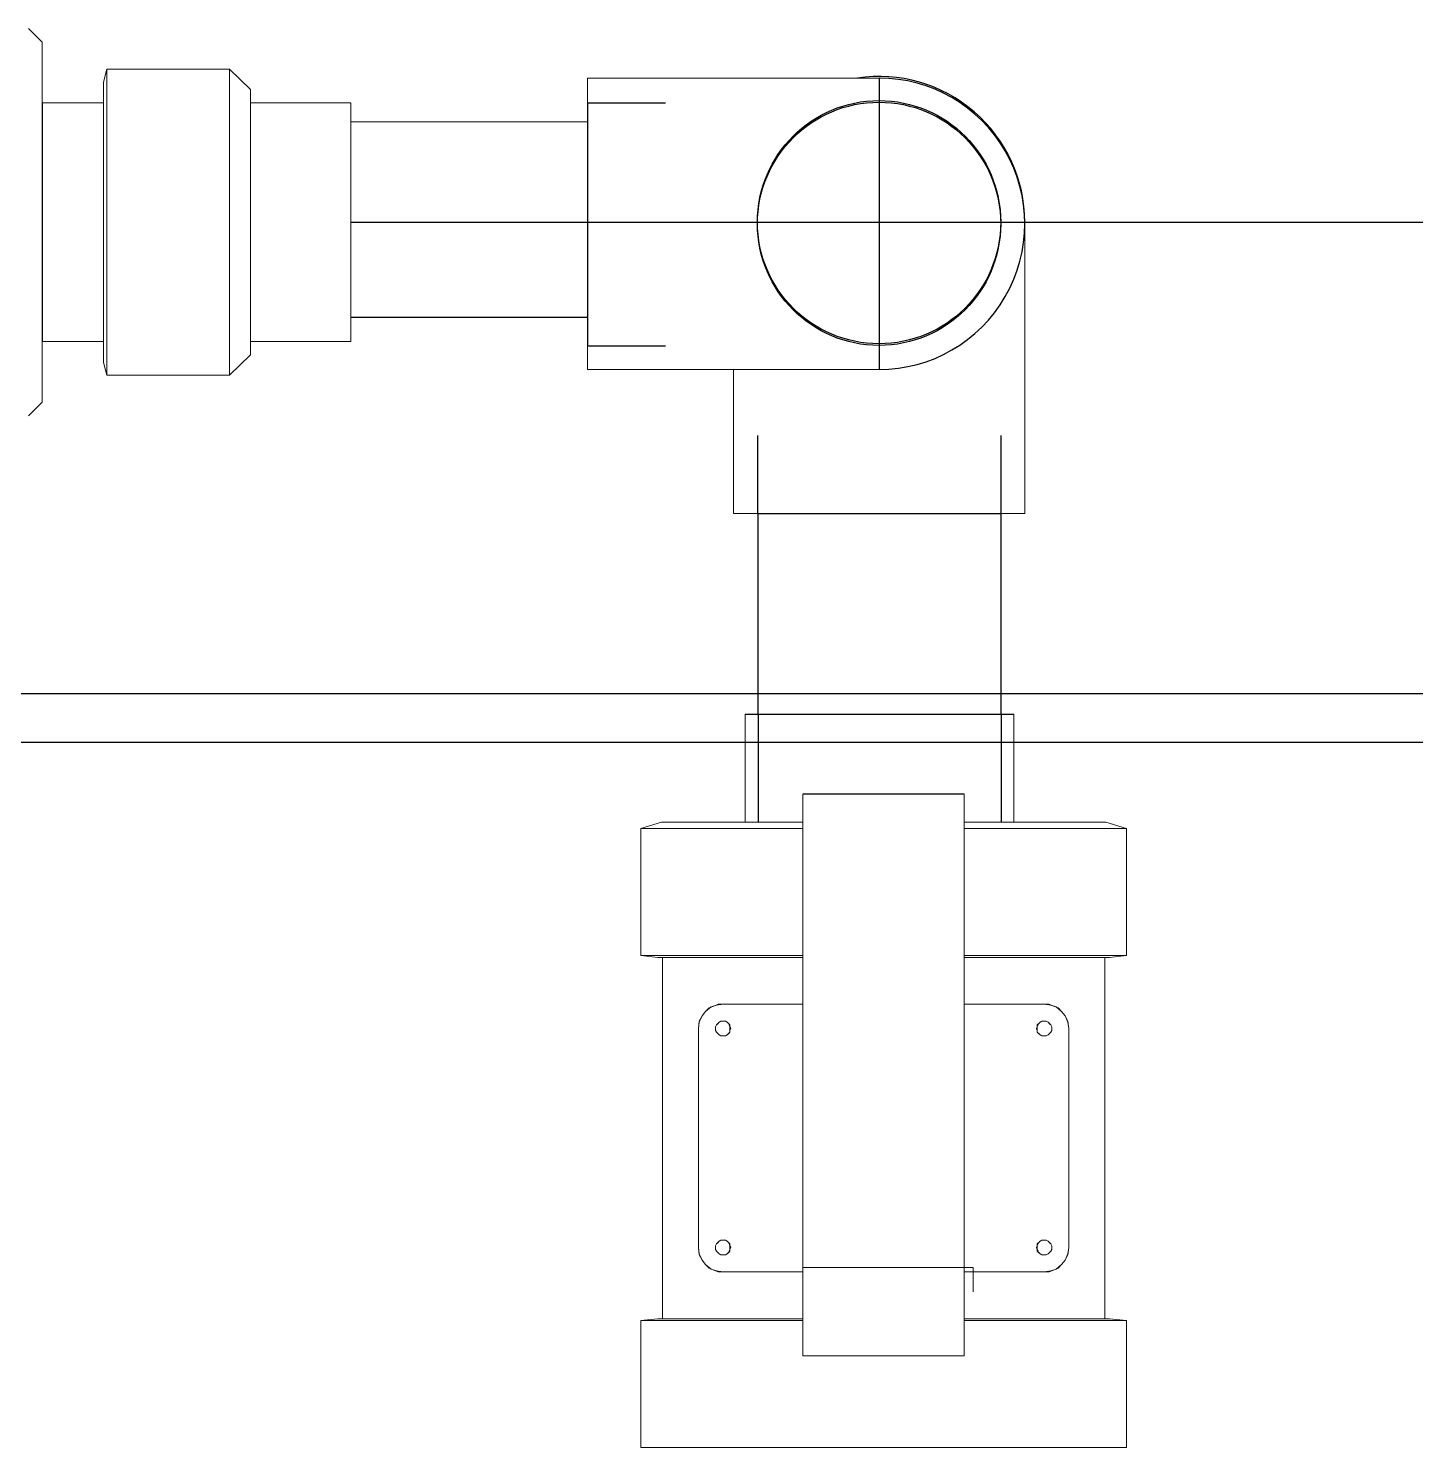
# Model space of a CAD drawing. Header units: inches. Extents: x 13 to 12015, y 11 to 4983.
# Drawn here: x 792.1 to 1077.5, y 358.9 to 650.9 of the extents above; entities that cross this region are included whole.
import ezdxf

# ---------------------------------------------------------------- set-up
doc = ezdxf.new("R2010")
doc.units = ezdxf.units.IN
doc.header["$MEASUREMENT"] = 0
doc.layers.add('PDF _Геометрия', color=7, linetype='Continuous')

msp = doc.modelspace()

# ---------------------------------------------------------------- linework, layer by layer
for p, q in [((967.14653, 640.63174), (967.14654, 580.674)), ((794.98087, 635.52654), (794.98087, 586.44524)), ((907.18874, 635.5681), (923.23952, 635.5681)), ((907.18874, 635.5681), (907.18874, 585.52555)), ((858.48167, 610.98593), (1657.21842, 610.98593)), ((937.16766, 610.98592), (997.12541, 610.98593)), ((907.18874, 591.36724), (858.48167, 591.36724)), ((907.18874, 585.54691), (923.23953, 585.54691)), ((942.2313, 551.02813), (942.2313, 567.07891)), ((992.2525, 551.02813), (992.2525, 567.07892)), ((942.2313, 551.02813), (992.27385, 551.02813)), ((942.2525, 509.7951), (942.2525, 551.02812)), ((992.25244, 509.79506), (992.25244, 551.02809)), ((257.21842, 513.99181), (1841.28854, 513.99181)), ((939.62403, 509.7951), (994.88084, 509.79506)), ((939.62403, 509.7951), (942.25244, 509.7951)), ((942.25244, 509.7951), (942.25244, 487.54404)), ((992.25244, 509.7951), (992.25244, 487.54404)), ((257.21842, 503.99181), (1841.28854, 503.99181)), ((984.68238, 493.2922), (951.49128, 493.2922))]:
    msp.add_line(p, q)
for centre in [(967.14654, 610.98593), (967.14654, 610.65287)]:
    msp.add_circle(centre, 25.02127)
for centre, start, end in [((967.14654, 610.98593), 0.0000062, 98.5485506), ((967.14654, 610.65287), 270.0000062, 90.0000062), ((967.14654, 610.98593), 180, 180.0000062)]:
    msp.add_arc(centre, 29.97887, start, end)
at = {"layer": 'PDF _Геометрия', "lineweight": 9}
for points in [[(794.98087, 648.00854), (792.13298, 650.85643)], [(837.82312, 638.29945), (833.52504, 642.45889), (808.29111, 642.45889), (807.59788, 639.82458)], [(808.29105, 642.45893), (808.29105, 642.04299), (808.29105, 641.07245), (808.29105, 639.27003), (808.29105, 636.91302), (808.29105, 634.00141), (808.29105, 630.53521), (808.29105, 626.65307), (808.29105, 622.49363), (808.29105, 617.91825), (808.29105, 613.34287), (808.29105, 608.62884), (808.29105, 603.91481), (808.29105, 599.47808), (808.29105, 595.31864), (808.29105, 591.4365), (808.29105, 587.9703), (808.29105, 585.05869), (808.29105, 584.08816)], [(833.52493, 642.45893), (833.52493, 642.04299), (833.52493, 641.07245), (833.52493, 639.27003), (833.52493, 636.91302), (833.52493, 634.00141), (833.52493, 630.53521), (833.52493, 626.65307), (833.52493, 622.49363), (833.52493, 617.91825), (833.52493, 613.34287), (833.52493, 608.62884), (833.52493, 603.91481), (833.52493, 599.47808), (833.52493, 595.31864), (833.52493, 591.4365), (833.52493, 587.9703), (833.52493, 585.05869), (833.52493, 584.08816)], [(807.59784, 636.08118), (807.59784, 638.1609), (807.59784, 639.40873), (807.59784, 639.82467), (807.59784, 639.40873), (807.59784, 638.1609), (807.59784, 636.08118), (807.59784, 633.16957), (807.59784, 629.56472), (807.59784, 625.40529), (807.59784, 620.8299), (807.59784, 615.97723), (807.59784, 610.9859), (807.59784, 605.99458), (807.59784, 601.1419), (807.59784, 596.56652), (807.59784, 592.40708), (807.59784, 588.80224), (807.59784, 585.89063), (807.59784, 584.0882), (807.59784, 585.89063)], [(939.18035, 640.63174), (907.18872, 640.63174)], [(907.18874, 610.54683), (907.18873, 618.38584), (907.18873, 625.58925), (907.18873, 631.9452), (907.18873, 636.60623), (907.18873, 639.57234), (907.18873, 640.63167), (907.18873, 639.57234), (907.18873, 636.60623), (907.18873, 635.54691)], [(967.14653, 640.63174), (939.18034, 640.63174)], [(807.59784, 585.8906), (807.59784, 583.81089), (807.59784, 582.56305), (807.59784, 582.14711), (807.59784, 582.56305), (807.59784, 583.81089), (807.59784, 585.8906), (807.59784, 588.80221), (807.59784, 592.40706), (807.59784, 596.5665), (807.59784, 601.14188), (807.59784, 605.99455), (807.59784, 610.98588), (807.59784, 615.9772), (807.59784, 620.82988), (807.59784, 625.40526), (807.59784, 629.5647), (807.59784, 633.16955), (807.59784, 636.08115), (807.59784, 637.88358), (807.59784, 636.08115)], [(808.29105, 579.51285), (808.29105, 579.92879), (808.29105, 580.89933), (808.29105, 582.70175), (808.29105, 585.05877), (808.29105, 587.97037), (808.29105, 591.43657), (808.29105, 595.31871), (808.29105, 599.47815), (808.29105, 604.05353), (808.29105, 608.62891), (808.29105, 613.34294), (808.29105, 618.05697), (808.29105, 622.49371), (808.29105, 626.65314), (808.29105, 630.53528), (808.29105, 634.00148), (808.29105, 636.91309), (808.29105, 637.88362)], [(833.52493, 579.51285), (833.52493, 579.92879), (833.52493, 580.89933), (833.52493, 582.70175), (833.52493, 585.05877), (833.52493, 587.97037), (833.52493, 591.43657), (833.52493, 595.31871), (833.52493, 599.47815), (833.52493, 604.05353), (833.52493, 608.62891), (833.52493, 613.34294), (833.52493, 618.05697), (833.52493, 622.49371), (833.52493, 626.65314), (833.52493, 630.53528), (833.52493, 634.00148), (833.52493, 636.91309), (833.52493, 637.88362)], [(837.82312, 636.63575), (837.82312, 637.88358), (837.82312, 638.29952), (837.82312, 637.88358), (837.82312, 636.63575), (837.82312, 634.55603), (837.82312, 631.92172), (837.82312, 628.45552), (837.82312, 624.57338), (837.82312, 620.27529), (837.82312, 615.69991), (837.82312, 610.98588), (837.82312, 606.27185), (837.82312, 601.69647), (837.82312, 597.39838), (837.82312, 593.51624), (837.82312, 590.05004), (837.82312, 587.41573), (837.82312, 585.33601), (837.82312, 584.08818)], [(837.82312, 585.33604), (837.82312, 584.0882), (837.82312, 583.67226), (837.82312, 584.0882), (837.82312, 585.33604), (837.82312, 587.41575), (837.82312, 590.05007), (837.82312, 593.51626), (837.82312, 597.39841), (837.82312, 601.69649), (837.82312, 606.27187), (837.82312, 610.9859), (837.82312, 615.69993), (837.82312, 620.27531), (837.82312, 624.5734), (837.82312, 628.45554), (837.82312, 631.92174), (837.82312, 634.55605), (837.82312, 636.63577), (837.82312, 637.8836)], [(837.82312, 637.88358), (837.82312, 636.63575)], [(807.59784, 635.52654), (794.98087, 635.52654)], [(798.72445, 635.52666), (807.59791, 635.52666)], [(837.82312, 635.52666), (858.48166, 635.52666)], [(837.82312, 632.89231), (837.82312, 634.69474)], [(858.48167, 631.64447), (858.48167, 632.33771), (858.48167, 634.69472), (858.48167, 635.52661), (858.48167, 634.69472), (858.48167, 632.33771), (858.48167, 628.31692), (858.48167, 623.32559), (858.48167, 617.36373), (858.48167, 610.98593), (858.48167, 604.60812), (858.48167, 598.78491), (858.48167, 593.65494), (858.48167, 589.77279), (858.48167, 587.27713), (858.48167, 586.44524), (837.82313, 586.44524)], [(858.48167, 590.32732), (858.48167, 589.63407), (858.48167, 587.27706), (858.48167, 586.44517), (858.48167, 587.27706), (858.48167, 589.63407), (858.48167, 593.65486), (858.48167, 598.64619), (858.48167, 604.60805), (858.48167, 610.98585), (858.48167, 617.36366), (858.48167, 623.18687), (858.48167, 628.31684), (858.48167, 632.19899), (858.48167, 634.69465), (858.48167, 635.52654), (837.82313, 635.52654)], [(907.18874, 631.64446), (858.48167, 631.64446), (858.48167, 630.95122), (858.48167, 628.8715), (858.48167, 625.54395), (858.48167, 621.24587), (858.48167, 616.39319), (858.48167, 610.98592), (858.48167, 605.7173), (858.48167, 600.72598), (858.48167, 596.42789), (858.48167, 593.10034), (858.48167, 591.02062), (858.48167, 590.32738)], [(997.12541, 583.01975), (997.12541, 610.98593)], [(858.48167, 590.32737), (858.48167, 589.77278), (858.48167, 587.27712), (858.48167, 586.44523)], [(837.82312, 589.07947), (837.82312, 587.27704)], [(807.59784, 586.44524), (794.98087, 586.44524)], [(798.72445, 586.44512), (807.59791, 586.44512)], [(837.82312, 586.44512), (858.48166, 586.44512)], [(837.82312, 584.0882), (837.82312, 585.33604)], [(837.82312, 583.67233), (833.52504, 579.51289), (808.29111, 579.51289), (807.59788, 582.1472)], [(997.12542, 551.02813), (997.12541, 583.01975)], [(907.18874, 580.67399), (939.18036, 580.674)], [(937.16767, 580.67399), (937.16767, 551.02811)], [(939.18035, 580.674), (967.14654, 580.674)], [(794.98087, 573.96319), (792.13298, 571.1153)], [(967.25258, 551.02813), (959.41357, 551.02813), (952.21016, 551.02812), (945.85421, 551.02812), (941.19318, 551.02812), (938.22707, 551.02812), (937.16774, 551.02812), (938.22707, 551.02812), (941.19318, 551.02812), (942.2525, 551.02812)], [(939.62403, 509.7951), (939.62403, 487.54404)], [(994.88084, 487.544), (994.88084, 509.79506)], [(951.49128, 422.64508), (951.49128, 433.95603), (951.49128, 445.45241), (951.49128, 457.31965), (951.49128, 469.18688), (951.49128, 481.23953), (951.49128, 493.2922)], [(951.49128, 492.17964), (951.49128, 480.68326), (951.49128, 469.18688), (951.49128, 457.87592), (951.49128, 446.56497), (951.49128, 435.62487), (951.49128, 425.05561), (951.49128, 414.85721), (951.49128, 405.21509), (951.49128, 395.94381)], [(984.68238, 422.64508), (984.68238, 433.95603), (984.68238, 445.45241), (984.68238, 457.31965), (984.68238, 469.18688), (984.68238, 481.23953), (984.68238, 493.2922)], [(984.68238, 492.17964), (984.68238, 480.68326), (984.68238, 469.18688), (984.68238, 457.87592), (984.68238, 446.56497), (984.68238, 435.62487), (984.68238, 425.05561), (984.68238, 414.85721), (984.68238, 405.21509), (984.68238, 395.94381)], [(921.63767, 459.73018), (918.11459, 460.10103), (918.11459, 486.24602), (922.37937, 487.544)], [(918.11463, 486.24608), (918.67091, 486.24608), (920.33974, 486.24608), (923.12112, 486.24608), (927.01506, 486.24608), (931.6507, 486.24608), (937.21346, 486.24608), (943.51793, 486.24608), (950.37867, 486.24608), (951.49122, 486.24608)], [(922.37944, 487.544), (922.75029, 487.544), (924.41912, 487.544), (927.01507, 487.544), (930.35273, 487.544), (934.80294, 487.544), (939.80943, 487.544)], [(951.49128, 487.544), (945.55766, 487.544), (939.80947, 487.544), (934.80299, 487.544), (930.35277, 487.544), (927.01511, 487.544), (924.41916, 487.544), (922.75033, 487.544), (922.37948, 487.544)], [(938.14059, 487.544), (933.1341, 487.544), (931.27985, 487.544), (933.1341, 487.544), (938.14059, 487.544), (943.88878, 487.544), (949.63697, 487.544)], [(949.63707, 486.24608), (948.70994, 486.24608), (941.8492, 486.24608), (935.54473, 486.24608), (931.27995, 486.24608)], [(984.68238, 487.544), (990.616, 487.544), (996.36419, 487.544), (1001.37068, 487.544), (1005.82089, 487.544), (1009.15855, 487.544), (1011.75451, 487.544), (1013.42334, 487.544), (1013.79419, 487.544)], [(1018.05903, 486.24608), (1017.50275, 486.24608), (1015.83392, 486.24608), (1013.05254, 486.24608), (1009.15861, 486.24608), (1004.52297, 486.24608), (998.9602, 486.24608), (992.65574, 486.24608), (985.79499, 486.24608), (984.68244, 486.24608)], [(1013.79423, 487.544), (1013.42338, 487.544), (1011.75455, 487.544), (1009.15859, 487.544), (1005.82093, 487.544), (1001.37072, 487.544), (996.36423, 487.544)], [(1014.53599, 459.73018), (1018.05908, 460.10103), (1018.05908, 486.24602), (1013.79429, 487.544)], [(918.11463, 460.10101), (918.67091, 460.10101), (920.33974, 460.10101), (923.12112, 460.10101), (927.01506, 460.10101), (931.6507, 460.10101), (937.21346, 460.10101), (943.51793, 460.10101), (950.37867, 460.10101), (951.49122, 460.10101)], [(922.19402, 459.73018), (921.63774, 459.73018), (922.19402, 459.73018), (923.67742, 459.73018), (926.27338, 459.73018), (929.79646, 459.73018), (934.24668, 459.73018), (939.43859, 459.73018), (945.18678, 459.73018), (951.49125, 459.73018)], [(922.56485, 385.37456), (922.56485, 459.73018)], [(927.01507, 459.73018), (928.49848, 459.73018)], [(1013.97965, 459.73018), (1014.53592, 459.73018), (1013.97965, 459.73018), (1012.49624, 459.73018), (1009.90029, 459.73018), (1006.3772, 459.73018), (1001.92699, 459.73018), (996.73507, 459.73018), (990.98688, 459.73018), (984.68242, 459.73018)], [(1018.05903, 460.10101), (1017.50275, 460.10101), (1015.83392, 460.10101), (1013.05254, 460.10101), (1009.15861, 460.10101), (1004.52297, 460.10101), (998.9602, 460.10101), (992.65574, 460.10101), (985.79499, 460.10101), (984.68244, 460.10101)], [(1009.15859, 459.73018), (1007.67519, 459.73018)], [(1013.60881, 385.37456), (1013.60881, 459.73018)], [(934.98833, 450.08807), (934.0612, 450.08807), (933.13407, 449.71722), (932.20695, 449.34637), (931.46524, 448.60466), (930.72354, 447.67754), (930.16727, 446.56498), (929.98184, 445.08158), (929.98184, 400.02318), (930.16727, 398.53978), (930.72354, 397.42722), (931.46524, 396.5001)], [(929.98185, 445.08159), (930.16728, 446.37957), (930.72356, 447.67755), (931.46526, 448.60468), (932.57781, 449.53181), (933.69036, 449.90266), (934.98834, 450.08808), (951.49121, 450.08808)], [(931.46529, 448.60472), (932.20699, 449.34643), (933.13412, 449.71728), (934.06125, 450.08813)], [(951.49128, 450.08807), (943.33256, 450.08807), (934.98841, 450.08807)], [(947.04103, 450.08807), (949.63699, 450.08807)], [(949.63707, 450.08807), (947.04111, 450.08807)], [(984.68238, 450.08807), (992.84111, 450.08807), (1001.18525, 450.08807)], [(1006.19181, 445.08159), (1006.00638, 446.37957), (1005.45011, 447.67755), (1004.70841, 448.60468), (1003.59585, 449.53181), (1002.4833, 449.90266), (1001.18532, 450.08808), (984.68245, 450.08808)], [(1001.18534, 450.08807), (1002.11246, 450.08807), (1003.03959, 449.71722), (1003.96672, 449.34637), (1004.70842, 448.60466), (1005.45012, 447.67754), (1006.0064, 446.56498), (1006.19182, 445.08158), (1006.19182, 400.02318), (1006.0064, 398.53978), (1005.45012, 397.42722), (1004.70842, 396.5001)], [(1004.70837, 448.60472), (1003.96667, 449.34643), (1003.03954, 449.71728), (1002.11241, 450.08813)], [(951.49128, 395.01686), (934.98841, 395.01686), (933.69043, 395.20229), (932.57788, 395.57314), (931.46533, 396.50026), (930.72362, 397.42739), (930.16735, 398.72537), (929.98192, 400.02335), (929.98192, 445.08175)], [(930.16727, 446.37971), (930.16727, 446.56513)], [(934.98833, 443.59813), (934.61748, 443.59813), (934.24663, 443.78356), (934.0612, 443.96898), (933.69035, 444.33983), (933.50492, 444.71068), (933.50492, 445.08153), (933.50492, 445.45238), (933.69035, 445.82324), (934.0612, 446.19409), (934.24663, 446.37951), (934.61748, 446.56494), (934.98833, 446.56494), (935.5446, 446.56494), (935.91546, 446.37951), (936.28631, 446.00866)], [(933.6904, 444.33992), (933.50498, 444.71077), (933.50498, 445.45248), (933.6904, 445.82333)], [(933.50498, 444.71076), (933.50498, 445.08161), (933.50498, 445.45246)], [(934.24666, 443.78367), (934.06123, 443.96909), (933.69038, 444.33994)], [(933.6904, 445.82327), (934.06125, 446.19412), (934.24668, 446.37954)], [(933.87582, 446.00887), (934.24667, 446.37972), (934.61752, 446.56515), (934.98837, 446.56515)], [(936.28635, 444.1545), (935.9155, 443.78365), (935.54465, 443.59823), (934.98837, 443.59823), (934.61752, 443.59823), (934.24667, 443.78365), (933.87582, 444.1545)], [(934.98833, 443.59825), (935.5446, 443.59825), (935.91546, 443.78368), (936.10088, 443.9691), (936.47173, 444.33995), (936.47173, 444.7108), (936.65716, 445.08165), (936.47173, 445.45251), (936.47173, 445.82336), (936.10088, 446.19421), (935.91546, 446.37963), (935.5446, 446.56506), (934.98833, 446.56506)], [(936.47177, 444.33992), (936.10091, 443.96907), (935.91549, 443.78365)], [(935.91551, 446.37971), (936.10094, 446.19428), (936.47179, 445.82343)], [(936.28635, 445.82327), (936.47177, 445.45241), (936.47177, 444.71071), (936.47177, 444.33986)], [(936.47177, 445.45243), (936.65719, 445.08158), (936.47177, 444.71073)], [(984.68238, 395.01686), (1001.18525, 395.01686), (1002.48323, 395.20229), (1003.59578, 395.57314), (1004.70834, 396.50026), (1005.45004, 397.42739), (1006.00632, 398.72537), (1006.19174, 400.02335), (1006.19174, 445.08175)], [(999.7019, 445.45243), (999.51647, 445.08158), (999.7019, 444.71073)], [(1001.18534, 443.59825), (1000.62906, 443.59825), (1000.25821, 443.78368), (1000.07278, 443.9691), (999.70193, 444.33995), (999.70193, 444.7108), (999.51651, 445.08165), (999.70193, 445.45251), (999.70193, 445.82336), (1000.07278, 446.19421), (1000.25821, 446.37963), (1000.62906, 446.56506), (1001.18534, 446.56506)], [(1000.25815, 446.37971), (1000.07273, 446.19428), (999.70188, 445.82343)], [(999.88732, 445.82327), (999.70189, 445.45241), (999.70189, 444.71071), (999.70189, 444.33986)], [(999.7019, 444.33992), (1000.07275, 443.96907), (1000.25817, 443.78365)], [(999.88732, 444.1545), (1000.25817, 443.78365), (1000.62902, 443.59823), (1001.18529, 443.59823), (1001.55615, 443.59823), (1001.927, 443.78365), (1002.29785, 444.1545)], [(1001.18534, 443.59813), (1001.55619, 443.59813), (1001.92704, 443.78356), (1002.11246, 443.96898), (1002.48331, 444.33983), (1002.66874, 444.71068), (1002.66874, 445.08153), (1002.66874, 445.45238), (1002.48331, 445.82324), (1002.11246, 446.19409), (1001.92704, 446.37951), (1001.55619, 446.56494), (1001.18534, 446.56494), (1000.62906, 446.56494), (1000.25821, 446.37951), (999.88736, 446.00866)], [(1002.29784, 446.00887), (1001.92699, 446.37972), (1001.55614, 446.56515), (1001.18529, 446.56515)], [(1002.48326, 445.82327), (1002.11241, 446.19412), (1001.92698, 446.37954)], [(1001.92701, 443.78367), (1002.11243, 443.96909), (1002.48328, 444.33994)], [(1002.48326, 444.33992), (1002.66869, 444.71077), (1002.66869, 445.45248), (1002.48326, 445.82333)], [(1002.66868, 444.71076), (1002.66868, 445.08161), (1002.66868, 445.45246)], [(1006.00639, 446.37971), (1006.00639, 446.56513)], [(951.49128, 377.77224), (951.49128, 388.15606), (951.49128, 399.28159), (951.49128, 410.77798), (951.49128, 422.64521)], [(984.68238, 377.77224), (984.68238, 388.15606), (984.68238, 399.28159), (984.68238, 410.77798), (984.68238, 422.64521)], [(933.6904, 399.28147), (933.50498, 399.65232), (933.50498, 400.39403), (933.6904, 400.76488)], [(933.50498, 399.6525), (933.50498, 400.02335), (933.50498, 400.3942)], [(933.6904, 400.76501), (934.06125, 401.13586), (934.24668, 401.32128)], [(933.87582, 400.95042), (934.24667, 401.32127), (934.61752, 401.5067), (934.98837, 401.5067)], [(934.98833, 401.50668), (935.5446, 401.50668), (935.91546, 401.32125), (936.28631, 400.9504)], [(935.91551, 401.32126), (936.10094, 401.13583), (936.47179, 400.76498)], [(936.28635, 400.76501), (936.47177, 400.39415), (936.47177, 399.65245), (936.28635, 399.2816)], [(936.47177, 400.39417), (936.65719, 400.02332), (936.47177, 399.65247)], [(999.7019, 400.39417), (999.51647, 400.02332), (999.7019, 399.65247)], [(1000.25815, 401.32126), (1000.07273, 401.13583), (999.70188, 400.76498)], [(999.88732, 400.76501), (999.70189, 400.39415), (999.70189, 399.65245), (999.88732, 399.2816)], [(1001.18534, 401.50668), (1000.62906, 401.50668), (1000.25821, 401.32125), (999.88736, 400.9504)], [(1002.29784, 400.95042), (1001.92699, 401.32127), (1001.55614, 401.5067), (1001.18529, 401.5067)], [(1002.48326, 400.76501), (1002.11241, 401.13586), (1001.92698, 401.32128)], [(1002.48326, 399.28147), (1002.66869, 399.65232), (1002.66869, 400.39403), (1002.48326, 400.76488)], [(1002.66868, 399.6525), (1002.66868, 400.02335), (1002.66868, 400.3942)], [(930.16727, 398.5398), (930.16727, 398.72523)], [(934.24666, 398.72522), (934.06123, 398.91065), (933.69038, 399.2815)], [(936.28635, 399.09606), (935.9155, 398.7252), (935.54465, 398.53978), (934.98837, 398.53978), (934.61752, 398.53978), (934.24667, 398.7252), (933.87582, 399.09606)], [(936.47177, 399.28147), (936.10091, 398.91062), (935.91549, 398.7252)], [(999.7019, 399.28147), (1000.07275, 398.91062), (1000.25817, 398.7252)], [(999.88732, 399.09606), (1000.25817, 398.7252), (1000.62902, 398.53978), (1001.18529, 398.53978), (1001.55615, 398.53978), (1001.927, 398.7252), (1002.29785, 399.09606)], [(1001.92701, 398.72522), (1002.11243, 398.91065), (1002.48328, 399.2815)], [(1006.00639, 398.5398), (1006.00639, 398.72523)], [(934.06124, 395.01686), (933.13411, 395.38771), (932.20698, 395.75856), (931.46528, 396.50026)], [(931.46529, 396.5002), (932.20699, 395.7585), (933.13412, 395.38765), (934.06125, 395.0168), (934.98838, 395.0168), (943.33252, 395.0168), (951.49125, 395.0168)], [(947.04103, 395.01686), (949.63699, 395.01686)], [(949.63707, 395.01686), (947.04111, 395.01686)], [(951.49125, 377.77224), (984.68241, 377.77224), (984.68241, 395.94394)], [(984.68241, 377.77224), (951.49125, 377.77224), (951.49125, 395.94394)], [(951.49128, 395.94395), (986.5367, 395.94395), (986.5367, 390.93746)], [(1004.70837, 396.5002), (1003.96667, 395.7585), (1003.03954, 395.38765), (1002.11241, 395.0168), (1001.18529, 395.0168), (992.84114, 395.0168), (984.68242, 395.0168)], [(1002.11243, 395.01686), (1003.03955, 395.38771), (1003.96668, 395.75856), (1004.70838, 396.50026)], [(951.49122, 385.00373), (950.37867, 385.00373), (943.51793, 385.00373), (937.21346, 385.00373), (931.6507, 385.00373), (927.01506, 385.00373), (923.12112, 385.00373), (920.33974, 385.00373), (918.67091, 385.00373), (918.11463, 385.00373), (921.63772, 385.37458)], [(918.11463, 358.85885), (918.11463, 385.00385)], [(921.63767, 385.37456), (922.19395, 385.37456)], [(951.49128, 385.37456), (945.18681, 385.37456), (939.43862, 385.37456), (934.24671, 385.37456), (929.7965, 385.37456), (926.27341, 385.37456), (923.67746, 385.37456), (922.19405, 385.37456), (921.63778, 385.37456)], [(984.68238, 385.37456), (990.98685, 385.37456), (996.73504, 385.37456), (1001.92695, 385.37456), (1006.37717, 385.37456), (1009.90025, 385.37456), (1012.49621, 385.37456), (1013.97961, 385.37456), (1014.53589, 385.37456)], [(984.68244, 385.00373), (985.79499, 385.00373), (992.65574, 385.00373), (998.9602, 385.00373), (1004.52297, 385.00373), (1009.15861, 385.00373), (1013.05254, 385.00373), (1015.83392, 385.00373), (1017.50275, 385.00373), (1018.05903, 385.00373), (1014.53595, 385.37458)], [(1014.53599, 385.37456), (1013.97972, 385.37456)], [(1018.05903, 358.85885), (1018.05903, 385.00385)], [(1004.89372, 358.85885), (1000.62894, 358.85885), (994.32447, 358.85885), (987.46373, 358.85885), (980.23213, 358.85885), (972.81511, 358.85885), (965.21267, 358.85885), (957.61022, 358.85885), (950.37863, 358.85885), (943.51788, 358.85885), (937.21342, 358.85885), (931.65065, 358.85885), (927.01501, 358.85885), (923.12108, 358.85885), (920.3397, 358.85885), (918.67087, 358.85885), (918.11459, 358.85885)], [(931.27994, 358.85885), (935.54473, 358.85885), (941.84919, 358.85885), (948.70994, 358.85885), (955.94153, 358.85885), (963.35855, 358.85885), (970.96099, 358.85885), (978.56344, 358.85885), (985.79503, 358.85885), (992.65578, 358.85885), (998.96024, 358.85885), (1004.52301, 358.85885), (1009.15865, 358.85885), (1013.05258, 358.85885), (1015.83397, 358.85885), (1017.50279, 358.85885), (1018.05907, 358.85885)]]:
    msp.add_lwpolyline(points, dxfattribs=at)
for points in [[(794.98087, 639.26139), (794.98087, 642.92297), (794.98087, 645.56745), (794.98087, 647.39824), (794.98087, 648.0085), (794.98087, 647.39824), (794.98087, 645.56745), (794.98087, 642.92297), (794.98087, 639.26139), (794.98087, 634.5827), (794.98087, 629.49717), (794.98087, 623.80138), (794.98087, 617.69874), (794.98087, 610.98584), (794.98087, 604.27294), (794.98087, 598.1703), (794.98087, 592.47451), (794.98087, 587.18556), (794.98087, 582.71029), (794.98087, 578.84529), (794.98087, 576.40423), (794.98087, 578.84529), (794.98087, 582.71029), (794.98087, 578.84529), (794.98087, 576.40423), (794.98087, 578.84529), (794.98087, 582.71029), (794.98087, 587.18556), (794.98087, 592.47451), (794.98087, 598.37373), (794.98087, 604.47636), (794.98087, 610.98584), (794.98087, 617.2919), (794.98087, 623.59796), (794.98087, 629.49717), (794.98087, 634.78612), (794.98087, 639.26139), (794.98087, 642.92297), (794.98087, 645.77087), (794.98087, 647.39824), (794.98087, 648.0085), (794.98087, 647.39824), (794.98087, 645.77087), (794.98087, 642.92297)], [(794.98087, 582.71034), (794.98087, 579.04876), (794.98087, 576.40428), (794.98087, 574.57349), (794.98087, 573.96323), (794.98087, 574.57349), (794.98087, 576.40428), (794.98087, 579.04876), (794.98087, 582.71034), (794.98087, 587.38903), (794.98087, 592.47456), (794.98087, 598.17035), (794.98087, 604.27299), (794.98087, 610.98589), (794.98087, 617.69879), (794.98087, 623.80143), (794.98087, 629.49722), (794.98087, 634.78617), (794.98087, 639.26144), (794.98087, 643.12644), (794.98087, 645.5675), (794.98087, 643.12644), (794.98087, 639.26144), (794.98087, 643.12644), (794.98087, 645.5675), (794.98087, 643.12644), (794.98087, 639.26144), (794.98087, 634.78617), (794.98087, 629.49722), (794.98087, 623.59801), (794.98087, 617.49537), (794.98087, 610.98589), (794.98087, 604.67983), (794.98087, 598.37377), (794.98087, 592.47456), (794.98087, 587.18561), (794.98087, 582.71034), (794.98087, 579.04876), (794.98087, 576.20086), (794.98087, 574.57349), (794.98087, 573.96323), (794.98087, 574.57349), (794.98087, 576.20086), (794.98087, 579.04876)], [(907.18874, 585.54691), (907.18874, 584.69945), (907.18874, 581.52147), (907.18874, 580.67401), (907.18874, 581.52147), (907.18874, 584.69945), (907.18874, 589.36048), (907.18874, 595.50456), (907.18874, 602.91984), (907.18874, 610.54698), (907.18874, 604.19103), (907.18874, 598.04694), (907.18874, 592.96218), (907.18874, 588.93675), (907.18874, 586.39437)], [(992.2525, 551.02813), (993.09996, 551.02813), (996.27794, 551.02813), (997.1254, 551.02813), (996.27794, 551.02813), (993.09996, 551.02813), (988.43893, 551.02813), (982.29484, 551.02813), (974.87957, 551.02813), (967.25242, 551.02813), (973.60838, 551.02813), (979.75246, 551.02813), (984.83722, 551.02813), (988.86266, 551.02813), (991.40504, 551.02813)], [(934.98833, 398.5398), (935.5446, 398.5398), (935.91546, 398.72523), (936.10088, 398.91065), (936.47173, 399.2815), (936.47173, 399.65235), (936.65716, 400.02321), (936.47173, 400.39406), (936.47173, 400.76491), (936.10088, 401.13576), (935.91546, 401.32118), (935.5446, 401.50661), (934.98833, 401.50661), (934.61748, 401.50661), (934.24663, 401.32118), (934.0612, 401.13576), (933.69035, 400.76491), (933.50492, 400.39406), (933.50492, 400.02321), (933.50492, 399.65235), (933.69035, 399.2815), (934.0612, 398.91065), (934.24663, 398.72523), (934.61748, 398.5398)], [(1001.18534, 398.5398), (1000.62906, 398.5398), (1000.25821, 398.72523), (1000.07278, 398.91065), (999.70193, 399.2815), (999.70193, 399.65235), (999.51651, 400.02321), (999.70193, 400.39406), (999.70193, 400.76491), (1000.07278, 401.13576), (1000.25821, 401.32118), (1000.62906, 401.50661), (1001.18534, 401.50661), (1001.55619, 401.50661), (1001.92704, 401.32118), (1002.11246, 401.13576), (1002.48331, 400.76491), (1002.66874, 400.39406), (1002.66874, 400.02321), (1002.66874, 399.65235), (1002.48331, 399.2815), (1002.11246, 398.91065), (1001.92704, 398.72523), (1001.55619, 398.5398)]]:
    msp.add_lwpolyline(points, close=True, dxfattribs=at)

doc.saveas('drawing.dxf')
